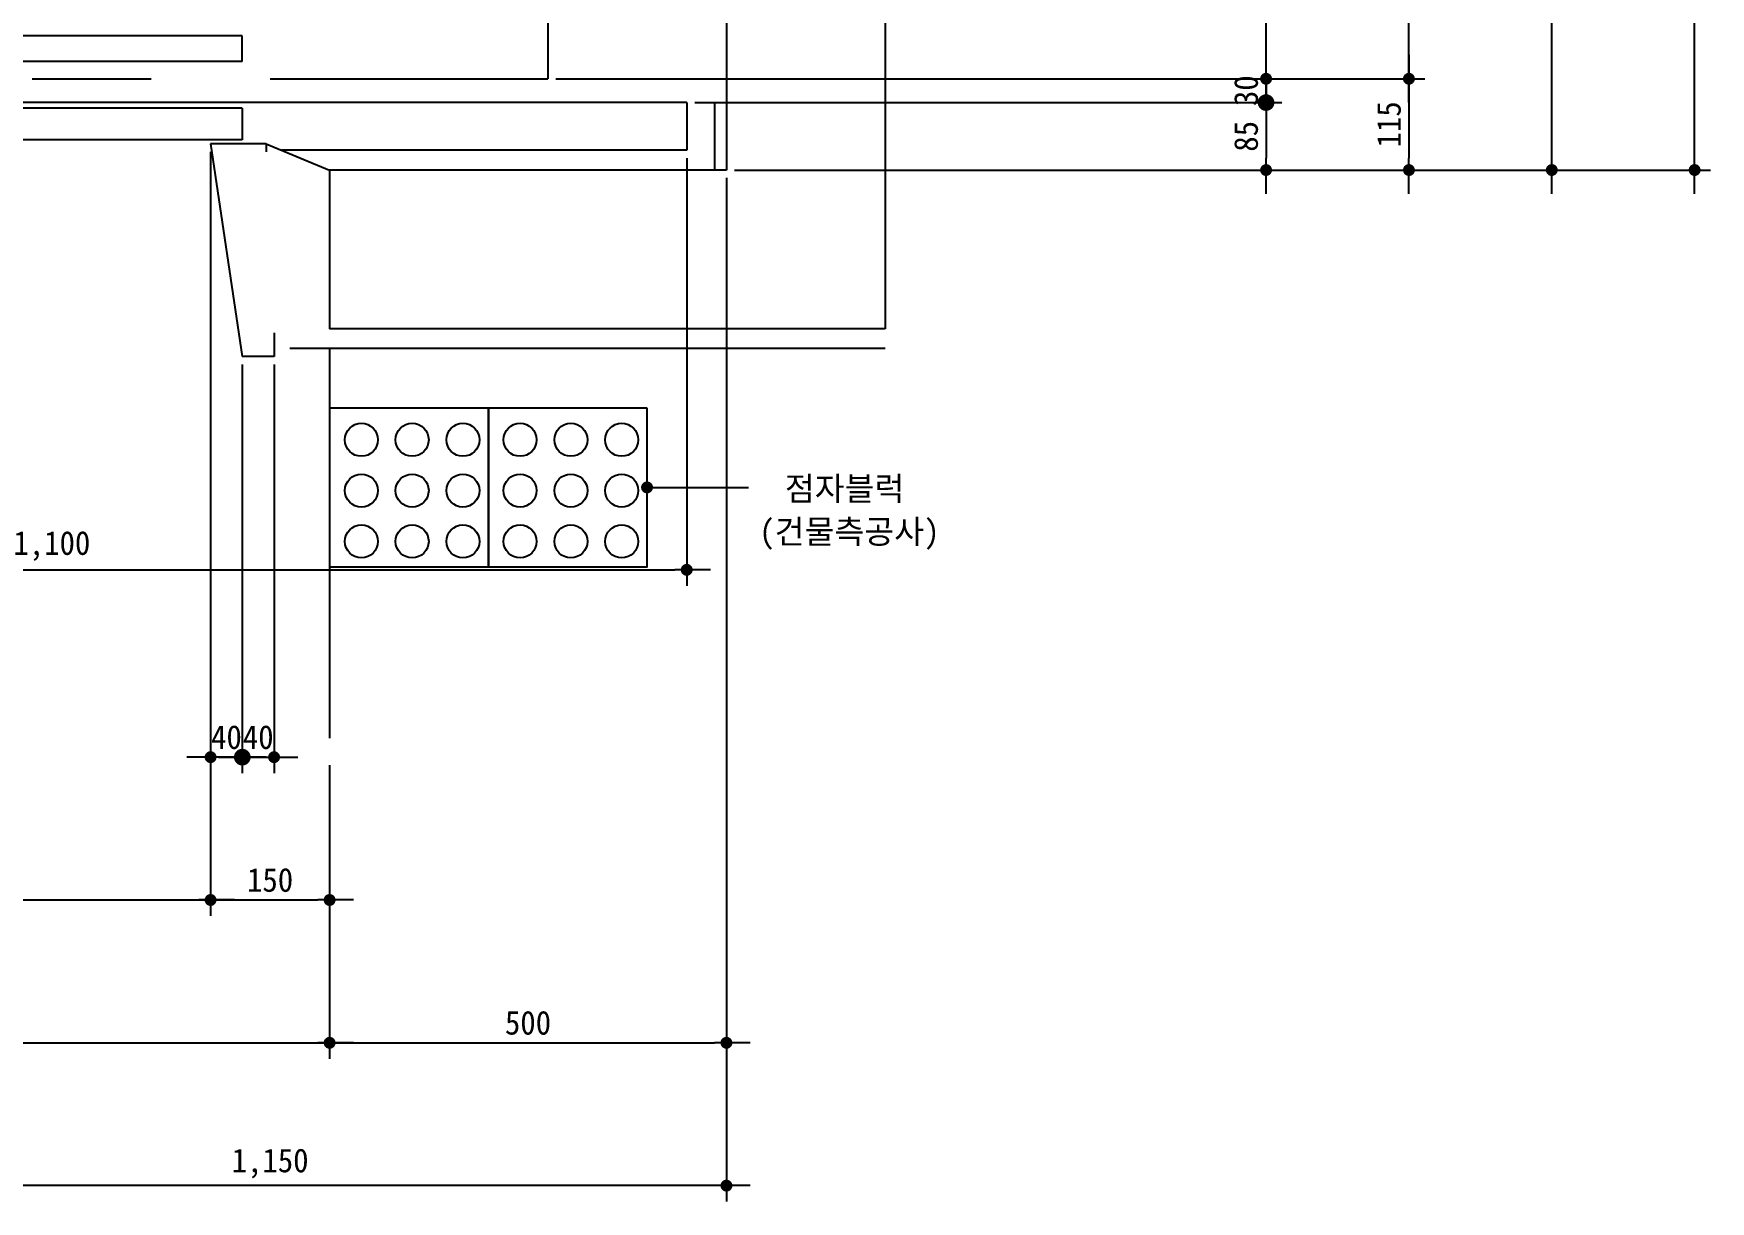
# Model space of a CAD drawing. Extents: x -9109 to 174251, y 57759 to 115528.
# Drawn here: x 76893 to 79006, y 110189 to 111661 of the extents above; entities that cross this region are included whole.
import ezdxf

# ---------------------------------------------------------------- set-up
doc = ezdxf.new("R2010")
doc.units = 0
doc.header["$LTSCALE"] = 600
doc.header["$MEASUREMENT"] = 0
doc.linetypes.add('HIDDEN', pattern=[0.375, 0.25, -0.125])
doc.linetypes.add('PHANTOM', pattern=[2.5, 1.25, -0.25, 0.25, -0.25, 0.25, -0.25])
doc.layers.get('0').update_dxf_attribs({"linetype": 'CONTINUOUS'})
for name, color, linetype in [('2', 4, 'HIDDEN'), ('4', 6, 'PHANTOM'), ('A-DIMS', 7, 'CONTINUOUS')]:
    doc.layers.add(name, color=color, linetype=linetype)
doc.layers.add('A-MKXS-LEAD', color=7, linetype='CONTINUOUS', lineweight=25)
doc.layers.add('A-MKXS-TEXT1', color=3, linetype='CONTINUOUS', lineweight=25)
doc.styles.add('HY울릉도L', font='')
doc.styles.add('돋움', font='')
doc.styles.add('돋움체', font='')
doc.styles.get('HY울릉도L').set_extended_font_data('Dotum')
doc.styles.get('돋움').set_extended_font_data('DotumChe')
doc.styles.get('돋움체').set_extended_font_data('DotumChe')
doc.dimstyles.new('CDIM', dxfattribs={"dimtxt": 3, "dimasz": 1.5, "dimexe": 2, "dimexo": 1, "dimgap": 1, "dimtad": 1, "dimdec": 0, "dimrnd": 0.5, "dimzin": 0, "dimdsep": 32, "dimlunit": 6, "dimtxsty": 'HY울릉도L', "dimblk1": '_CIDOT', "dimblk2": '_CIDOT', "dimsah": 1, "dimcen": 5.5, "dimclrd": 2, "dimclre": 2, "dimclrt": 7, "dimadec": 0, "dimazin": 0, "dimtfac": 1, "dimtdec": 0, "dimtix": 1, "dimtmove": 2, "dimatfit": 1, "dimldrblk": '_CIDOT', "dimfxl": 1, "dimtolj": 1, "dimtzin": 0, "dimlwd": -1, "dimarcsym": 0})

# ---------------------------------------------------------------- blocks, each defined once
blk = doc.blocks.new('_CIDOT')
at = {"color": 0, "linetype": 'ByBlock'}
blk.add_line((2, 0), (-1, 0), dxfattribs=at)
at = {"color": 0, "linetype": 'ByBlock', "const_width": 0.5}
blk.add_lwpolyline([(-0.25, 0, 1), (0.25, 0, 1)], format="xyb", close=True, dxfattribs=at)
blk = doc.blocks.new('*D380')
at = {"layer": 'A-DIMS', "lineweight": -2, "transparency": 16777216}
for p, q in [((78636.1, 112489.2), (78826.1, 112489.2)), ((77776.1, 111489.2), (78826.1, 111489.2))]:
    blk.add_line(p, q, dxfattribs=at)
at = {"layer": 'A-DIMS', "transparency": 16777216}
blk.add_line((78806.1, 111504.2), (78806.1, 112474.2), dxfattribs=at)
at = {"layer": 'A-DIMS', "transparency": 16777216, "xscale": 15, "yscale": 15, "zscale": 15}
for p, rotation in [((78806.1, 112489.2), 90), ((78806.1, 111489.2), 270)]:
    blk.add_blockref('_CIDOT', p, dxfattribs=dict(at, rotation=rotation))
at = {"layer": 'A-DIMS', "color": 3, "transparency": 16777216, "insert": (78778.2, 111989.2), "char_height": 30, "attachment_point": 5, "rotation": 90, "style": '돋움'}
blk.add_mtext('\\A1;1,000', dxfattribs=at)
blk = doc.blocks.new('*D381')
at = {"layer": 'A-DIMS', "lineweight": -2, "transparency": 16777216}
for p, q in [((78276.1, 112489.2), (78466.1, 112489.2)), ((77551.1, 111604.2), (78466.1, 111604.2))]:
    blk.add_line(p, q, dxfattribs=at)
at = {"layer": 'A-DIMS', "transparency": 16777216}
blk.add_line((78446.1, 111619.2), (78446.1, 112474.2), dxfattribs=at)
at = {"layer": 'A-DIMS', "transparency": 16777216, "xscale": 15, "yscale": 15, "zscale": 15}
for p, rotation in [((78446.1, 112489.2), 90), ((78446.1, 111604.2), 270)]:
    blk.add_blockref('_CIDOT', p, dxfattribs=dict(at, rotation=rotation))
at = {"layer": 'A-DIMS', "color": 3, "transparency": 16777216, "insert": (78421, 112046.7), "char_height": 30, "attachment_point": 5, "rotation": 90, "style": '돋움'}
blk.add_mtext('\\A1;{\\C7;EE 885}', dxfattribs=at)
blk = doc.blocks.new('*D392')
at = {"layer": 'A-DIMS', "lineweight": -2, "transparency": 16777216}
for p, q in [((77551.1, 113336.2), (78646.1, 113336.2)), ((77551.1, 111604.2), (78646.1, 111604.2))]:
    blk.add_line(p, q, dxfattribs=at)
at = {"layer": 'A-DIMS', "transparency": 16777216}
blk.add_line((78626.1, 111619.2), (78626.1, 113321.2), dxfattribs=at)
at = {"layer": 'A-DIMS', "transparency": 16777216, "xscale": 15, "yscale": 15, "zscale": 15}
for p, rotation in [((78626.1, 113336.2), 90), ((78626.1, 111604.2), 270)]:
    blk.add_blockref('_CIDOT', p, dxfattribs=dict(at, rotation=rotation))
at = {"layer": 'A-DIMS', "color": 3, "transparency": 16777216, "insert": (78596.4, 112470.2), "char_height": 30, "attachment_point": 5, "rotation": 90, "style": '돋움'}
blk.add_mtext('\\A1;{\\C7;CAR OUTSIDE(D) 1,732}', dxfattribs=at)
blk = doc.blocks.new('*D382')
at = {"layer": 'A-DIMS', "lineweight": -2, "transparency": 16777216}
for p, q in [((77551.1, 111604.2), (78646.1, 111604.2)), ((77776.1, 111489.2), (78646.1, 111489.2))]:
    blk.add_line(p, q, dxfattribs=at)
at = {"layer": 'A-DIMS', "transparency": 16777216}
blk.add_line((78626.1, 111589.2), (78626.1, 111504.2), dxfattribs=at)
at = {"layer": 'A-DIMS', "transparency": 16777216, "xscale": 15, "yscale": 15, "zscale": 15}
for p, rotation in [((78626.1, 111604.2), 90), ((78626.1, 111489.2), 270)]:
    blk.add_blockref('_CIDOT', p, dxfattribs=dict(at, rotation=rotation))
at = {"layer": 'A-DIMS', "color": 3, "transparency": 16777216, "insert": (78601, 111546.7), "char_height": 30, "attachment_point": 5, "rotation": 90, "style": '돋움'}
blk.add_mtext('\\A1;115', dxfattribs=at)
blk = doc.blocks.new('*D383')
at = {"layer": 'A-DIMS', "lineweight": -2, "transparency": 16777216}
for p, q in [((77776.1, 114339.2), (77965.4, 114339.2)), ((77966.7, 114339.2), (79006.1, 114339.2)), ((77776.1, 111489.2), (77965.4, 111489.2)), ((77966.7, 111489.2), (79006.1, 111489.2))]:
    blk.add_line(p, q, dxfattribs=at)
at = {"layer": 'A-DIMS', "transparency": 16777216}
blk.add_line((78986.1, 111504.2), (78986.1, 114324.2), dxfattribs=at)
at = {"layer": 'A-DIMS', "transparency": 16777216, "xscale": 15, "yscale": 15, "zscale": 15}
for p, rotation in [((78986.1, 114339.2), 90), ((78986.1, 111489.2), 270)]:
    blk.add_blockref('_CIDOT', p, dxfattribs=dict(at, rotation=rotation))
at = {"layer": 'A-DIMS', "color": 3, "transparency": 16777216, "insert": (78958.2, 112914.2), "char_height": 30, "attachment_point": 5, "rotation": 90, "style": '돋움'}
blk.add_mtext('\\A1;HD 2,850', dxfattribs=at)
blk = doc.blocks.new('*D348')
at = {"layer": 'A-DIMS', "lineweight": -2, "transparency": 16777216}
for p, q in [((77726.1, 111574.2), (78466.1, 111574.2)), ((77776.1, 111489.2), (78466.1, 111489.2))]:
    blk.add_line(p, q, dxfattribs=at)
at = {"layer": 'A-DIMS', "transparency": 16777216}
blk.add_line((78446.1, 111559.2), (78446.1, 111504.2), dxfattribs=at)
at = {"layer": 'A-DIMS', "transparency": 16777216, "xscale": 15, "yscale": 15, "zscale": 15}
for p, rotation in [((78446.1, 111574.2), 90), ((78446.1, 111489.2), 270)]:
    blk.add_blockref('_CIDOT', p, dxfattribs=dict(at, rotation=rotation))
at = {"layer": 'A-DIMS', "color": 3, "transparency": 16777216, "insert": (78421, 111531.7), "char_height": 30, "attachment_point": 5, "rotation": 90, "style": '돋움'}
blk.add_mtext('\\A1;85', dxfattribs=at)
blk = doc.blocks.new('*D349')
at = {"layer": 'A-DIMS', "transparency": 16777216}
for p, q in [((78446.1, 111619.2), (78446.1, 111634.2)), ((78446.1, 111604.2), (78446.1, 111574.2)), ((78446.1, 111559.2), (78446.1, 111544.2))]:
    blk.add_line(p, q, dxfattribs=at)
at = {"layer": 'A-DIMS', "lineweight": -2, "transparency": 16777216}
for p, q in [((77551.1, 111604.2), (78466.1, 111604.2)), ((77726.1, 111574.2), (78466.1, 111574.2))]:
    blk.add_line(p, q, dxfattribs=at)
at = {"layer": 'A-DIMS', "transparency": 16777216, "xscale": 15, "yscale": 15, "zscale": 15}
for p, rotation in [((78446.1, 111604.2), 270), ((78446.1, 111574.2), 90)]:
    blk.add_blockref('_CIDOT', p, dxfattribs=dict(at, rotation=rotation))
at = {"layer": 'A-DIMS', "color": 3, "transparency": 16777216, "insert": (78421, 111589.2), "char_height": 30, "attachment_point": 5, "rotation": 90, "style": '돋움'}
blk.add_mtext('\\A1;30', dxfattribs=at)
blk = doc.blocks.new('*D355')
at = {"layer": 'A-DIMS', "lineweight": -2, "transparency": 16777216}
for p, q in [((75966.1, 110739.2), (75966.1, 110369.2)), ((77266.1, 110739.2), (77266.1, 110369.2))]:
    blk.add_line(p, q, dxfattribs=at)
at = {"layer": 'A-DIMS', "transparency": 16777216}
blk.add_line((75981.1, 110389.2), (77251.1, 110389.2), dxfattribs=at)
at = {"layer": 'A-DIMS', "transparency": 16777216, "xscale": 15, "yscale": 15, "zscale": 15, "rotation": 180}
blk.add_blockref('_CIDOT', (75966.1, 110389.2), dxfattribs=at)
at = {"layer": 'A-DIMS', "transparency": 16777216, "xscale": 15, "yscale": 15, "zscale": 15}
blk.add_blockref('_CIDOT', (77266.1, 110389.2), dxfattribs=at)
at = {"layer": 'A-DIMS', "color": 3, "transparency": 16777216, "insert": (76616.1, 110417.2), "char_height": 30, "attachment_point": 5, "style": '돋움'}
blk.add_mtext('\\A1;CONC. 1,300', dxfattribs=at)
blk = doc.blocks.new('*D356')
at = {"layer": 'A-DIMS', "lineweight": -2, "transparency": 16777216}
for p, q in [((76116.1, 111512.2), (76116.1, 110549.2)), ((77116.1, 111512.2), (77116.1, 110549.2))]:
    blk.add_line(p, q, dxfattribs=at)
at = {"layer": 'A-DIMS', "transparency": 16777216}
blk.add_line((76131.1, 110569.2), (77101.1, 110569.2), dxfattribs=at)
at = {"layer": 'A-DIMS', "transparency": 16777216, "xscale": 15, "yscale": 15, "zscale": 15, "rotation": 180}
blk.add_blockref('_CIDOT', (76116.1, 110569.2), dxfattribs=at)
at = {"layer": 'A-DIMS', "transparency": 16777216, "xscale": 15, "yscale": 15, "zscale": 15}
blk.add_blockref('_CIDOT', (77116.1, 110569.2), dxfattribs=at)
at = {"layer": 'A-DIMS', "color": 3, "transparency": 16777216, "insert": (76616.1, 110597.2), "char_height": 30, "attachment_point": 5, "style": '돋움'}
blk.add_mtext('\\A1;OP 1,000', dxfattribs=at)
blk = doc.blocks.new('*D357')
at = {"layer": 'A-DIMS', "lineweight": -2, "transparency": 16777216}
for p, q in [((77766.1, 111479.2), (77766.1, 110189.2)), ((76616.1, 110379.2), (76616.1, 110189.2))]:
    blk.add_line(p, q, dxfattribs=at)
at = {"layer": 'A-DIMS', "transparency": 16777216}
blk.add_line((77751.1, 110209.2), (76631.1, 110209.2), dxfattribs=at)
at = {"layer": 'A-DIMS', "transparency": 16777216, "xscale": 15, "yscale": 15, "zscale": 15, "rotation": 180}
blk.add_blockref('_CIDOT', (76616.1, 110209.2), dxfattribs=at)
at = {"layer": 'A-DIMS', "transparency": 16777216, "xscale": 15, "yscale": 15, "zscale": 15}
blk.add_blockref('_CIDOT', (77766.1, 110209.2), dxfattribs=at)
at = {"layer": 'A-DIMS', "color": 3, "transparency": 16777216, "insert": (77191.1, 110237.1), "char_height": 30, "attachment_point": 5, "style": '돋움'}
blk.add_mtext('\\A1;1,150', dxfattribs=at)
blk = doc.blocks.new('*D358')
at = {"layer": 'A-DIMS', "lineweight": -2, "transparency": 16777216}
for p, q in [((77766.1, 111479.2), (77766.1, 110369.2)), ((77266.1, 110739.2), (77266.1, 110369.2))]:
    blk.add_line(p, q, dxfattribs=at)
at = {"layer": 'A-DIMS', "transparency": 16777216}
blk.add_line((77281.1, 110389.2), (77751.1, 110389.2), dxfattribs=at)
at = {"layer": 'A-DIMS', "transparency": 16777216, "xscale": 15, "yscale": 15, "zscale": 15, "rotation": 180}
blk.add_blockref('_CIDOT', (77266.1, 110389.2), dxfattribs=at)
at = {"layer": 'A-DIMS', "transparency": 16777216, "xscale": 15, "yscale": 15, "zscale": 15}
blk.add_blockref('_CIDOT', (77766.1, 110389.2), dxfattribs=at)
at = {"layer": 'A-DIMS', "color": 3, "transparency": 16777216, "insert": (77516.1, 110414.3), "char_height": 30, "attachment_point": 5, "style": '돋움'}
blk.add_mtext('\\A1;500', dxfattribs=at)
blk = doc.blocks.new('*D359')
at = {"layer": 'A-DIMS', "lineweight": -2, "transparency": 16777216}
for p, q in [((77116.1, 111512.2), (77116.1, 110549.2)), ((77266.1, 110739.2), (77266.1, 110549.2))]:
    blk.add_line(p, q, dxfattribs=at)
at = {"layer": 'A-DIMS', "transparency": 16777216}
blk.add_line((77131.1, 110569.2), (77251.1, 110569.2), dxfattribs=at)
at = {"layer": 'A-DIMS', "transparency": 16777216, "xscale": 15, "yscale": 15, "zscale": 15, "rotation": 180}
blk.add_blockref('_CIDOT', (77116.1, 110569.2), dxfattribs=at)
at = {"layer": 'A-DIMS', "transparency": 16777216, "xscale": 15, "yscale": 15, "zscale": 15}
blk.add_blockref('_CIDOT', (77266.1, 110569.2), dxfattribs=at)
at = {"layer": 'A-DIMS', "color": 3, "transparency": 16777216, "insert": (77191.1, 110594.3), "char_height": 30, "attachment_point": 5, "style": '돋움'}
blk.add_mtext('\\A1;150', dxfattribs=at)
blk = doc.blocks.new('*D363')
at = {"layer": 'A-DIMS', "lineweight": -2, "transparency": 16777216}
for p, q in [((77156.1, 111244.2), (77156.1, 110729.2)), ((77196.1, 111244.2), (77196.1, 110729.2))]:
    blk.add_line(p, q, dxfattribs=at)
at = {"layer": 'A-DIMS', "transparency": 16777216}
for p, q in [((77141.1, 110749.2), (77126.1, 110749.2)), ((77156.1, 110749.2), (77196.1, 110749.2)), ((77211.1, 110749.2), (77226.1, 110749.2))]:
    blk.add_line(p, q, dxfattribs=at)
at = {"layer": 'A-DIMS', "transparency": 16777216, "xscale": 15, "yscale": 15, "zscale": 15}
blk.add_blockref('_CIDOT', (77156.1, 110749.2), dxfattribs=at)
at = {"layer": 'A-DIMS', "transparency": 16777216, "xscale": 15, "yscale": 15, "zscale": 15, "rotation": 180}
blk.add_blockref('_CIDOT', (77196.1, 110749.2), dxfattribs=at)
at = {"layer": 'A-DIMS', "color": 3, "transparency": 16777216, "insert": (77176.1, 110774.3), "char_height": 30, "attachment_point": 5, "style": '돋움'}
blk.add_mtext('\\A1;40', dxfattribs=at)
blk = doc.blocks.new('*D364')
at = {"layer": 'A-DIMS', "lineweight": -2, "transparency": 16777216}
for p, q in [((77116.1, 111512.2), (77116.1, 110729.2)), ((77156.1, 111244.2), (77156.1, 110729.2))]:
    blk.add_line(p, q, dxfattribs=at)
at = {"layer": 'A-DIMS', "transparency": 16777216}
for p, q in [((77101.1, 110749.2), (77086.1, 110749.2)), ((77156.1, 110749.2), (77116.1, 110749.2)), ((77171.1, 110749.2), (77186.1, 110749.2))]:
    blk.add_line(p, q, dxfattribs=at)
at = {"layer": 'A-DIMS', "transparency": 16777216, "xscale": 15, "yscale": 15, "zscale": 15}
blk.add_blockref('_CIDOT', (77116.1, 110749.2), dxfattribs=at)
at = {"layer": 'A-DIMS', "transparency": 16777216, "xscale": 15, "yscale": 15, "zscale": 15, "rotation": 180}
blk.add_blockref('_CIDOT', (77156.1, 110749.2), dxfattribs=at)
at = {"layer": 'A-DIMS', "color": 3, "transparency": 16777216, "insert": (77136.1, 110774.3), "char_height": 30, "attachment_point": 5, "style": '돋움'}
blk.add_mtext('\\A1;40', dxfattribs=at)
blk = doc.blocks.new('35')
at = {"layer": '2'}
blk.add_line((-35, 0), (-35, -85), dxfattribs=at)
blk = doc.blocks.new('*D345')
at = {"layer": 'A-DIMS', "lineweight": -2, "transparency": 16777216}
for p, q in [((77716.1, 111504.2), (77716.1, 110965.3)), ((76616.1, 111282.8), (76616.1, 110965.3))]:
    blk.add_line(p, q, dxfattribs=at)
at = {"layer": 'A-DIMS', "transparency": 16777216}
blk.add_line((76631.1, 110985.3), (77701.1, 110985.3), dxfattribs=at)
at = {"layer": 'A-DIMS', "transparency": 16777216, "xscale": 15, "yscale": 15, "zscale": 15, "rotation": 180}
blk.add_blockref('_CIDOT', (76616.1, 110985.3), dxfattribs=at)
at = {"layer": 'A-DIMS', "transparency": 16777216, "xscale": 15, "yscale": 15, "zscale": 15}
blk.add_blockref('_CIDOT', (77716.1, 110985.3), dxfattribs=at)
at = {"layer": 'A-DIMS', "color": 3, "transparency": 16777216, "insert": (76916.1, 111015.3), "char_height": 30, "attachment_point": 5, "style": '돋움'}
blk.add_mtext('\\A1;1,100', dxfattribs=at)

msp = doc.modelspace()

# ---------------------------------------------------------------- linework, layer by layer
for p, q in [((77966.1, 114539.2), (77966.1, 111289.2)), ((77766.1, 114339.2), (77766.1, 111489.2)), ((77156.1, 111658.2), (76616.1, 111658.2)), ((77156.1, 111626.2), (77156.1, 111658.2)), ((77716.1, 111574.2), (75516.1, 111574.2)), ((77716.1, 111574.2), (77716.1, 111514.2)), ((77116.1, 111522.2), (77156.1, 111254.2)), ((77186.1, 111522.2), (77266.1, 111489.2)), ((77186.1, 111522.2), (77186.1, 111512.2)), ((77266.1, 111489.2), (77266.1, 111289.2)), ((77766.1, 111489.2), (77266.1, 111489.2)), ((77196.1, 111284.2), (77196.1, 111254.2)), ((77966.1, 111289.2), (77266.1, 111289.2)), ((77196.1, 111254.2), (77156.1, 111254.2))]:
    msp.add_line(p, q)
at = {"color": 7}
for p, q in [((77156.1, 111626.2), (76616.1, 111626.2)), ((77156.1, 111567.2), (76616.1, 111567.2)), ((77156.1, 111567.2), (77156.1, 111527.2)), ((77156.1, 111527.2), (76616.1, 111527.2)), ((77186.1, 111522.2), (77116.1, 111522.2)), ((77716.1, 111514.2), (77205.4, 111514.2))]:
    msp.add_line(p, q, dxfattribs=at)
at = {"color": 6}
for points in [[(77466.1, 111189.2), (77266.1, 111189.2), (77266.1, 110989.2), (77466.1, 110989.2)], [(77666.1, 111189.2), (77466.1, 111189.2), (77466.1, 110989.2), (77666.1, 110989.2)]]:
    msp.add_lwpolyline(points, close=True, dxfattribs=at)
at = {"color": 251}
for centre in [(77306.1, 111149.2), (77370.1, 111149.2), (77434.1, 111149.2), (77506.1, 111149.2), (77570.1, 111149.2), (77634.1, 111149.2), (77306.1, 111085.2), (77370.1, 111085.2), (77434.1, 111085.2), (77506.1, 111085.2), (77570.1, 111085.2), (77634.1, 111085.2), (77306.1, 111021.2), (77370.1, 111021.2), (77434.1, 111021.2), (77506.1, 111021.2), (77570.1, 111021.2), (77634.1, 111021.2)]:
    msp.add_circle(centre, 20.8, dxfattribs=at)
at = {"layer": '4'}
for p, q in [((77541.1, 113336.2), (77541.1, 111604.2)), ((75691.1, 111604.2), (77541.1, 111604.2)), ((77966.1, 111264.2), (77196.1, 111264.2))]:
    msp.add_line(p, q, dxfattribs=at)
at = {"layer": 'A-DIMS'}
msp.add_line((77266.1, 111265.2), (77266.1, 110773.2), dxfattribs=at)
at = {"layer": 'A-DIMS', "const_width": 10.5}
for points in [[(78451.3, 111574.2, -1), (78440.8, 111574.2, -1)], [(77161.3, 110749.2, -1), (77150.8, 110749.2, -1)]]:
    msp.add_lwpolyline(points, format="xyb", close=True, dxfattribs=at)
at = {"layer": 'A-MKXS-LEAD', "const_width": 7.5}
msp.add_lwpolyline([(77662.3, 111089.2, 1), (77669.8, 111089.2, 1)], format="xyb", close=True, dxfattribs=at)
at = {"layer": 'A-MKXS-LEAD'}
msp.add_lwpolyline([(77666.1, 111089.2), (77793.8, 111089.2)], dxfattribs=at)

# ---------------------------------------------------------------- block references
at = {"xscale": -1}
msp.add_blockref('35', (77716.1, 111574.2), dxfattribs=at)

# ---------------------------------------------------------------- texts
at = {"layer": 'A-MKXS-TEXT1', "style": '돋움체'}
for s, p in [('점자블럭', (77839.8, 111072.7)), ('(건물측공사)', (77807.5, 111018.5))]:
    msp.add_text(s, height=30, dxfattribs=at).set_placement(p)

# ---------------------------------------------------------------- dimensions: what is measured, and where the dimension line sits
at = {"layer": 'A-DIMS'}
for base, p1, p2, text, override, picture, middle in [((78986.1, 114339.2), (77766.1, 111489.2), (77766.1, 114339.2), 'HD <>', {"dimscale": 10, "dimtxsty": '돋움', "dimclrd": 256, "dimclre": 256, "dimclrt": 3}, '*D383', (78958.2, 112914.2)), ((78626.1, 113336.2), (77541.1, 111604.2), (77541.1, 113336.2), '{\\C7;CAR OUTSIDE(D) <>}', {"dimscale": 10, "dimtxsty": '돋움', "dimclrd": 256, "dimclre": 256, "dimclrt": 3, "dimtfill": 0, "dimtfillclr": 3}, '*D392', (78596.4, 112470.2)), ((78446.1, 112489.2), (77541.1, 111604.2), (78266.1, 112489.2), '{\\C7;EE <>}', {"dimscale": 10, "dimtxsty": '돋움', "dimclrd": 256, "dimclre": 256, "dimclrt": 3, "dimtfill": 0, "dimtfillclr": 3}, '*D381', (78421, 112046.7))]:
    dim = msp.add_linear_dim(base=base, p1=p1, p2=p2, angle=90, text=text, dimstyle='CDIM', override=override, dxfattribs=at)
    dim.commit()
    dim.dimension.update_dxf_attribs({"geometry": picture, "text_midpoint": middle})
for base, p1, p2, angle, picture, middle in [((78806.1, 112489.2), (77766.1, 111489.2), (78626.1, 112489.2), 90, '*D380', (78778.2, 111989.2)), ((78626.1, 111489.2), (77541.1, 111604.2), (77766.1, 111489.2), 90, '*D382', (78601, 111546.7)), ((78446.1, 111574.2), (77541.1, 111604.2), (77716.1, 111574.2), 90, '*D349', (78421, 111589.2)), ((78446.1, 111489.2), (77716.1, 111574.2), (77766.1, 111489.2), 90, '*D348', (78421, 111531.7)), ((77266.1, 110569.2), (77116.1, 111522.2), (77266.1, 110749.2), 180, '*D359', (77191.1, 110594.3)), ((77116.1, 110749.2), (77156.1, 111254.2), (77116.1, 111522.2), 180, '*D364', (77136.1, 110774.3)), ((76616.1, 110209.2), (77766.1, 111489.2), (76616.1, 110389.2), 180, '*D357', (77191.1, 110237.1)), ((77766.1, 110389.2), (77266.1, 110749.2), (77766.1, 111489.2), 180, '*D358', (77516.1, 110414.3)), ((77196.1, 110749.2), (77156.1, 111254.2), (77196.1, 111254.2), 180, '*D363', (77176.1, 110774.3))]:
    dim = msp.add_linear_dim(base=base, p1=p1, p2=p2, angle=angle, dimstyle='CDIM', override={"dimscale": 10, "dimtxsty": '돋움', "dimclrd": 256, "dimclre": 256, "dimclrt": 3}, dxfattribs=at)
    dim.commit()
    dim.dimension.update_dxf_attribs({"geometry": picture, "text_midpoint": middle})
for base, p1, p2, text, picture, middle in [((77116.1, 110569.2), (76116.1, 111522.2), (77116.1, 111522.2), 'OP <>', '*D356', (76616.1, 110597.2)), ((77266.1, 110389.2), (75966.1, 110749.2), (77266.1, 110749.2), 'CONC. <>', '*D355', (76616.1, 110417.2))]:
    dim = msp.add_linear_dim(base=base, p1=p1, p2=p2, text=text, dimstyle='CDIM', override={"dimscale": 10, "dimtxsty": '돋움', "dimclrd": 256, "dimclre": 256, "dimclrt": 3}, dxfattribs=at)
    dim.commit()
    dim.dimension.update_dxf_attribs({"geometry": picture, "text_midpoint": middle})
dim = msp.add_linear_dim(base=(77716.1, 110985.3), p1=(76616.1, 111292.8), p2=(77716.1, 111514.2), angle=180, dimstyle='CDIM', override={"dimscale": 10, "dimtxsty": '돋움', "dimclrd": 256, "dimclre": 256, "dimclrt": 3}, dxfattribs=at)
dim.commit()
dim.dimension.update_dxf_attribs({"geometry": '*D345', "text_midpoint": (76916.1, 111015.3), "dimtype": 160})

doc.saveas('drawing.dxf')
